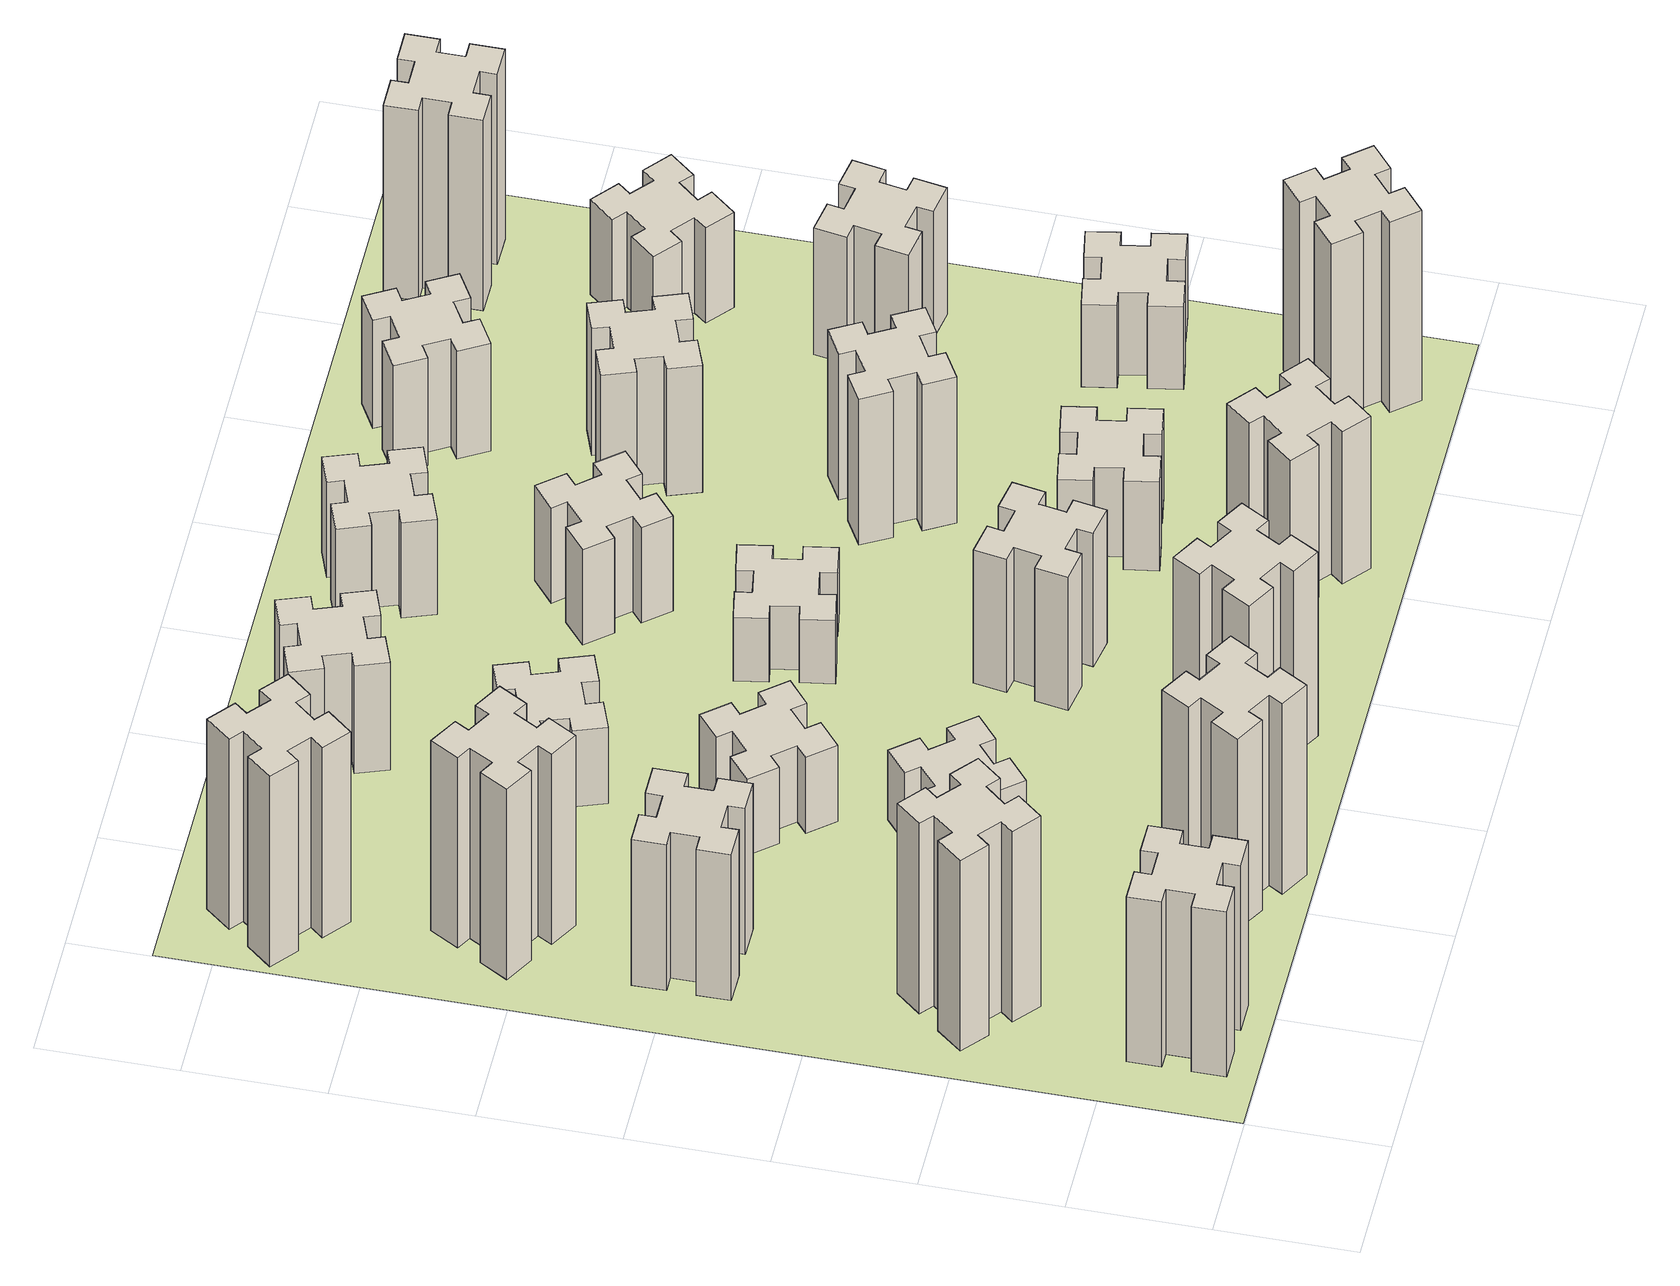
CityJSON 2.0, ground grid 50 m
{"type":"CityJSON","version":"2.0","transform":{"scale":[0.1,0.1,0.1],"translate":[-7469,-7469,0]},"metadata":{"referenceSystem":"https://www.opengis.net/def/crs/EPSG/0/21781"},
"CityObjects":{
"building1":{"type":"Building","attributes":{"class":"1000","function":"1000","usage":"1000","yearOfConstruction":2016,"roofType":"1000","measuredHeight":78,"storeysAboveGround":30,"storeysBelowGround":0},"geometry":[{"type":"Solid","lod":"1","boundaries":[[[[0,1,2,3,4,5,6,7,8,9,10,11,12,13,14,15,16,17,18,19]],[[17,16,20,21]],[[16,15,22,20]],[[15,14,23,22]],[[14,13,24,23]],[[13,12,25,24]],[[12,11,26,25]],[[11,10,27,26]],[[10,9,28,27]],[[9,8,29,28]],[[8,7,30,29]],[[7,6,31,30]],[[6,5,32,31]],[[5,4,33,32]],[[4,3,34,33]],[[3,2,35,34]],[[2,1,36,35]],[[1,0,37,36]],[[0,19,38,37]],[[19,18,39,38]],[[18,17,21,39]],[[24,25,26,27,28,29,30,31,32,33,34,35,36,37,38,39,21,20,22,23]]]]}]},
"building2":{"type":"Building","attributes":{"class":"1000","function":"1000","usage":"1000","yearOfConstruction":2016,"roofType":"1000","measuredHeight":90,"storeysAboveGround":30,"storeysBelowGround":0},"geometry":[{"type":"Solid","lod":"1","boundaries":[[[[40,41,42,43,44,45,46,47,48,49,50,51,52,53,54,55,56,57,58,59]],[[57,56,60,61]],[[56,55,62,60]],[[55,54,63,62]],[[54,53,64,63]],[[53,52,65,64]],[[52,51,66,65]],[[51,50,67,66]],[[50,49,68,67]],[[49,48,69,68]],[[48,47,70,69]],[[47,46,71,70]],[[46,45,72,71]],[[45,44,73,72]],[[44,43,74,73]],[[43,42,75,74]],[[42,41,76,75]],[[41,40,77,76]],[[40,59,78,77]],[[59,58,79,78]],[[58,57,61,79]],[[64,65,66,67,68,69,70,71,72,73,74,75,76,77,78,79,61,60,62,63]]]]}]},
"building3":{"type":"Building","attributes":{"class":"1000","function":"1000","usage":"1000","yearOfConstruction":2016,"roofType":"1000","measuredHeight":69,"storeysAboveGround":30,"storeysBelowGround":0},"geometry":[{"type":"Solid","lod":"1","boundaries":[[[[80,81,82,83,84,85,86,87,88,89,90,91,92,93,94,95,96,97,98,99]],[[97,96,100,101]],[[96,95,102,100]],[[95,94,103,102]],[[94,93,104,103]],[[93,92,105,104]],[[92,91,106,105]],[[91,90,107,106]],[[90,89,108,107]],[[89,88,109,108]],[[88,87,110,109]],[[87,86,111,110]],[[86,85,112,111]],[[85,84,113,112]],[[84,83,114,113]],[[83,82,115,114]],[[82,81,116,115]],[[81,80,117,116]],[[80,99,118,117]],[[99,98,119,118]],[[98,97,101,119]],[[104,105,106,107,108,109,110,111,112,113,114,115,116,117,118,119,101,100,102,103]]]]}]},
"building4":{"type":"Building","attributes":{"class":"1000","function":"1000","usage":"1000","yearOfConstruction":2016,"roofType":"1000","measuredHeight":90,"storeysAboveGround":30,"storeysBelowGround":0},"geometry":[{"type":"Solid","lod":"1","boundaries":[[[[120,121,122,123,124,125,126,127,128,129,130,131,132,133,134,135,136,137,138,139]],[[137,136,140,141]],[[136,135,142,140]],[[135,134,143,142]],[[134,133,144,143]],[[133,132,145,144]],[[132,131,146,145]],[[131,130,147,146]],[[130,129,148,147]],[[129,128,149,148]],[[128,127,150,149]],[[127,126,151,150]],[[126,125,152,151]],[[125,124,153,152]],[[124,123,154,153]],[[123,122,155,154]],[[122,121,156,155]],[[121,120,157,156]],[[120,139,158,157]],[[139,138,159,158]],[[138,137,141,159]],[[144,145,146,147,148,149,150,151,152,153,154,155,156,157,158,159,141,140,142,143]]]]}]},
"building5":{"type":"Building","attributes":{"class":"1000","function":"1000","usage":"1000","yearOfConstruction":2016,"roofType":"1000","measuredHeight":90,"storeysAboveGround":30,"storeysBelowGround":0},"geometry":[{"type":"Solid","lod":"1","boundaries":[[[[160,161,162,163,164,165,166,167,168,169,170,171,172,173,174,175,176,177,178,179]],[[177,176,180,181]],[[176,175,182,180]],[[175,174,183,182]],[[174,173,184,183]],[[173,172,185,184]],[[172,171,186,185]],[[171,170,187,186]],[[170,169,188,187]],[[169,168,189,188]],[[168,167,190,189]],[[167,166,191,190]],[[166,165,192,191]],[[165,164,193,192]],[[164,163,194,193]],[[163,162,195,194]],[[162,161,196,195]],[[161,160,197,196]],[[160,179,198,197]],[[179,178,199,198]],[[178,177,181,199]],[[184,185,186,187,188,189,190,191,192,193,194,195,196,197,198,199,181,180,182,183]]]]}]},
"building6":{"type":"Building","attributes":{"class":"1000","function":"1000","usage":"1000","yearOfConstruction":2016,"roofType":"1000","measuredHeight":90,"storeysAboveGround":30,"storeysBelowGround":0},"geometry":[{"type":"Solid","lod":"1","boundaries":[[[[200,201,202,203,204,205,206,207,208,209,210,211,212,213,214,215,216,217,218,219]],[[217,216,220,221]],[[216,215,222,220]],[[215,214,223,222]],[[214,213,224,223]],[[213,212,225,224]],[[212,211,226,225]],[[211,210,227,226]],[[210,209,228,227]],[[209,208,229,228]],[[208,207,230,229]],[[207,206,231,230]],[[206,205,232,231]],[[205,204,233,232]],[[204,203,234,233]],[[203,202,235,234]],[[202,201,236,235]],[[201,200,237,236]],[[200,219,238,237]],[[219,218,239,238]],[[218,217,221,239]],[[224,225,226,227,228,229,230,231,232,233,234,235,236,237,238,239,221,220,222,223]]]]}]},
"building7":{"type":"Building","attributes":{"class":"1000","function":"1000","usage":"1000","yearOfConstruction":2016,"roofType":"1000","measuredHeight":33,"storeysAboveGround":30,"storeysBelowGround":0},"geometry":[{"type":"Solid","lod":"1","boundaries":[[[[240,241,242,243,244,245,246,247,248,249,250,251,252,253,254,255,256,257,258,259]],[[257,256,260,261]],[[256,255,262,260]],[[255,254,263,262]],[[254,253,264,263]],[[253,252,265,264]],[[252,251,266,265]],[[251,250,267,266]],[[250,249,268,267]],[[249,248,269,268]],[[248,247,270,269]],[[247,246,271,270]],[[246,245,272,271]],[[245,244,273,272]],[[244,243,274,273]],[[243,242,275,274]],[[242,241,276,275]],[[241,240,277,276]],[[240,259,278,277]],[[259,258,279,278]],[[258,257,261,279]],[[264,265,266,267,268,269,270,271,272,273,274,275,276,277,278,279,261,260,262,263]]]]}]},
"building8":{"type":"Building","attributes":{"class":"1000","function":"1000","usage":"1000","yearOfConstruction":2016,"roofType":"1000","measuredHeight":36,"storeysAboveGround":30,"storeysBelowGround":0},"geometry":[{"type":"Solid","lod":"1","boundaries":[[[[280,281,282,283,284,285,286,287,288,289,290,291,292,293,294,295,296,297,298,299]],[[297,296,300,301]],[[296,295,302,300]],[[295,294,303,302]],[[294,293,304,303]],[[293,292,305,304]],[[292,291,306,305]],[[291,290,307,306]],[[290,289,308,307]],[[289,288,309,308]],[[288,287,310,309]],[[287,286,311,310]],[[286,285,312,311]],[[285,284,313,312]],[[284,283,314,313]],[[283,282,315,314]],[[282,281,316,315]],[[281,280,317,316]],[[280,299,318,317]],[[299,298,319,318]],[[298,297,301,319]],[[304,305,306,307,308,309,310,311,312,313,314,315,316,317,318,319,301,300,302,303]]]]}]},
"building9":{"type":"Building","attributes":{"class":"1000","function":"1000","usage":"1000","yearOfConstruction":2016,"roofType":"1000","measuredHeight":87,"storeysAboveGround":30,"storeysBelowGround":0},"geometry":[{"type":"Solid","lod":"1","boundaries":[[[[320,321,322,323,324,325,326,327,328,329,330,331,332,333,334,335,336,337,338,339]],[[337,336,340,341]],[[336,335,342,340]],[[335,334,343,342]],[[334,333,344,343]],[[333,332,345,344]],[[332,331,346,345]],[[331,330,347,346]],[[330,329,348,347]],[[329,328,349,348]],[[328,327,350,349]],[[327,326,351,350]],[[326,325,352,351]],[[325,324,353,352]],[[324,323,354,353]],[[323,322,355,354]],[[322,321,356,355]],[[321,320,357,356]],[[320,339,358,357]],[[339,338,359,358]],[[338,337,341,359]],[[344,345,346,347,348,349,350,351,352,353,354,355,356,357,358,359,341,340,342,343]]]]}]},
"building10":{"type":"Building","attributes":{"class":"1000","function":"1000","usage":"1000","yearOfConstruction":2016,"roofType":"1000","measuredHeight":36,"storeysAboveGround":30,"storeysBelowGround":0},"geometry":[{"type":"Solid","lod":"1","boundaries":[[[[360,361,362,363,364,365,366,367,368,369,370,371,372,373,374,375,376,377,378,379]],[[377,376,380,381]],[[376,375,382,380]],[[375,374,383,382]],[[374,373,384,383]],[[373,372,385,384]],[[372,371,386,385]],[[371,370,387,386]],[[370,369,388,387]],[[369,368,389,388]],[[368,367,390,389]],[[367,366,391,390]],[[366,365,392,391]],[[365,364,393,392]],[[364,363,394,393]],[[363,362,395,394]],[[362,361,396,395]],[[361,360,397,396]],[[360,379,398,397]],[[379,378,399,398]],[[378,377,381,399]],[[384,385,386,387,388,389,390,391,392,393,394,395,396,397,398,399,381,380,382,383]]]]}]},
"building11":{"type":"Building","attributes":{"class":"1000","function":"1000","usage":"1000","yearOfConstruction":2016,"roofType":"1000","measuredHeight":51,"storeysAboveGround":30,"storeysBelowGround":0},"geometry":[{"type":"Solid","lod":"1","boundaries":[[[[400,401,402,403,404,405,406,407,408,409,410,411,412,413,414,415,416,417,418,419]],[[417,416,420,421]],[[416,415,422,420]],[[415,414,423,422]],[[414,413,424,423]],[[413,412,425,424]],[[412,411,426,425]],[[411,410,427,426]],[[410,409,428,427]],[[409,408,429,428]],[[408,407,430,429]],[[407,406,431,430]],[[406,405,432,431]],[[405,404,433,432]],[[404,403,434,433]],[[403,402,435,434]],[[402,401,436,435]],[[401,400,437,436]],[[400,419,438,437]],[[419,418,439,438]],[[418,417,421,439]],[[424,425,426,427,428,429,430,431,432,433,434,435,436,437,438,439,421,420,422,423]]]]}]},
"building12":{"type":"Building","attributes":{"class":"1000","function":"1000","usage":"1000","yearOfConstruction":2016,"roofType":"1000","measuredHeight":63,"storeysAboveGround":30,"storeysBelowGround":0},"geometry":[{"type":"Solid","lod":"1","boundaries":[[[[440,441,442,443,444,445,446,447,448,449,450,451,452,453,454,455,456,457,458,459]],[[457,456,460,461]],[[456,455,462,460]],[[455,454,463,462]],[[454,453,464,463]],[[453,452,465,464]],[[452,451,466,465]],[[451,450,467,466]],[[450,449,468,467]],[[449,448,469,468]],[[448,447,470,469]],[[447,446,471,470]],[[446,445,472,471]],[[445,444,473,472]],[[444,443,474,473]],[[443,442,475,474]],[[442,441,476,475]],[[441,440,477,476]],[[440,459,478,477]],[[459,458,479,478]],[[458,457,461,479]],[[464,465,466,467,468,469,470,471,472,473,474,475,476,477,478,479,461,460,462,463]]]]}]},
"building13":{"type":"Building","attributes":{"class":"1000","function":"1000","usage":"1000","yearOfConstruction":2016,"roofType":"1000","measuredHeight":30,"storeysAboveGround":30,"storeysBelowGround":0},"geometry":[{"type":"Solid","lod":"1","boundaries":[[[[480,481,482,483,484,485,486,487,488,489,490,491,492,493,494,495,496,497,498,499]],[[497,496,500,501]],[[496,495,502,500]],[[495,494,503,502]],[[494,493,504,503]],[[493,492,505,504]],[[492,491,506,505]],[[491,490,507,506]],[[490,489,508,507]],[[489,488,509,508]],[[488,487,510,509]],[[487,486,511,510]],[[486,485,512,511]],[[485,484,513,512]],[[484,483,514,513]],[[483,482,515,514]],[[482,481,516,515]],[[481,480,517,516]],[[480,499,518,517]],[[499,498,519,518]],[[498,497,501,519]],[[504,505,506,507,508,509,510,511,512,513,514,515,516,517,518,519,501,500,502,503]]]]}]},
"building14":{"type":"Building","attributes":{"class":"1000","function":"1000","usage":"1000","yearOfConstruction":2016,"roofType":"1000","measuredHeight":72,"storeysAboveGround":30,"storeysBelowGround":0},"geometry":[{"type":"Solid","lod":"1","boundaries":[[[[520,521,522,523,524,525,526,527,528,529,530,531,532,533,534,535,536,537,538,539]],[[537,536,540,541]],[[536,535,542,540]],[[535,534,543,542]],[[534,533,544,543]],[[533,532,545,544]],[[532,531,546,545]],[[531,530,547,546]],[[530,529,548,547]],[[529,528,549,548]],[[528,527,550,549]],[[527,526,551,550]],[[526,525,552,551]],[[525,524,553,552]],[[524,523,554,553]],[[523,522,555,554]],[[522,521,556,555]],[[521,520,557,556]],[[520,539,558,557]],[[539,538,559,558]],[[538,537,541,559]],[[544,545,546,547,548,549,550,551,552,553,554,555,556,557,558,559,541,540,542,543]]]]}]},
"building15":{"type":"Building","attributes":{"class":"1000","function":"1000","usage":"1000","yearOfConstruction":2016,"roofType":"1000","measuredHeight":45,"storeysAboveGround":30,"storeysBelowGround":0},"geometry":[{"type":"Solid","lod":"1","boundaries":[[[[560,561,562,563,564,565,566,567,568,569,570,571,572,573,574,575,576,577,578,579]],[[577,576,580,581]],[[576,575,582,580]],[[575,574,583,582]],[[574,573,584,583]],[[573,572,585,584]],[[572,571,586,585]],[[571,570,587,586]],[[570,569,588,587]],[[569,568,589,588]],[[568,567,590,589]],[[567,566,591,590]],[[566,565,592,591]],[[565,564,593,592]],[[564,563,594,593]],[[563,562,595,594]],[[562,561,596,595]],[[561,560,597,596]],[[560,579,598,597]],[[579,578,599,598]],[[578,577,581,599]],[[584,585,586,587,588,589,590,591,592,593,594,595,596,597,598,599,581,580,582,583]]]]}]},
"building16":{"type":"Building","attributes":{"class":"1000","function":"1000","usage":"1000","yearOfConstruction":2016,"roofType":"1000","measuredHeight":45,"storeysAboveGround":30,"storeysBelowGround":0},"geometry":[{"type":"Solid","lod":"1","boundaries":[[[[600,601,602,603,604,605,606,607,608,609,610,611,612,613,614,615,616,617,618,619]],[[617,616,620,621]],[[616,615,622,620]],[[615,614,623,622]],[[614,613,624,623]],[[613,612,625,624]],[[612,611,626,625]],[[611,610,627,626]],[[610,609,628,627]],[[609,608,629,628]],[[608,607,630,629]],[[607,606,631,630]],[[606,605,632,631]],[[605,604,633,632]],[[604,603,634,633]],[[603,602,635,634]],[[602,601,636,635]],[[601,600,637,636]],[[600,619,638,637]],[[619,618,639,638]],[[618,617,621,639]],[[624,625,626,627,628,629,630,631,632,633,634,635,636,637,638,639,621,620,622,623]]]]}]},
"building17":{"type":"Building","attributes":{"class":"1000","function":"1000","usage":"1000","yearOfConstruction":2016,"roofType":"1000","measuredHeight":42,"storeysAboveGround":30,"storeysBelowGround":0},"geometry":[{"type":"Solid","lod":"1","boundaries":[[[[640,641,642,643,644,645,646,647,648,649,650,651,652,653,654,655,656,657,658,659]],[[657,656,660,661]],[[656,655,662,660]],[[655,654,663,662]],[[654,653,664,663]],[[653,652,665,664]],[[652,651,666,665]],[[651,650,667,666]],[[650,649,668,667]],[[649,648,669,668]],[[648,647,670,669]],[[647,646,671,670]],[[646,645,672,671]],[[645,644,673,672]],[[644,643,674,673]],[[643,642,675,674]],[[642,641,676,675]],[[641,640,677,676]],[[640,659,678,677]],[[659,658,679,678]],[[658,657,661,679]],[[664,665,666,667,668,669,670,671,672,673,674,675,676,677,678,679,661,660,662,663]]]]}]},
"building18":{"type":"Building","attributes":{"class":"1000","function":"1000","usage":"1000","yearOfConstruction":2016,"roofType":"1000","measuredHeight":69,"storeysAboveGround":30,"storeysBelowGround":0},"geometry":[{"type":"Solid","lod":"1","boundaries":[[[[680,681,682,683,684,685,686,687,688,689,690,691,692,693,694,695,696,697,698,699]],[[697,696,700,701]],[[696,695,702,700]],[[695,694,703,702]],[[694,693,704,703]],[[693,692,705,704]],[[692,691,706,705]],[[691,690,707,706]],[[690,689,708,707]],[[689,688,709,708]],[[688,687,710,709]],[[687,686,711,710]],[[686,685,712,711]],[[685,684,713,712]],[[684,683,714,713]],[[683,682,715,714]],[[682,681,716,715]],[[681,680,717,716]],[[680,699,718,717]],[[699,698,719,718]],[[698,697,701,719]],[[704,705,706,707,708,709,710,711,712,713,714,715,716,717,718,719,701,700,702,703]]]]}]},
"building19":{"type":"Building","attributes":{"class":"1000","function":"1000","usage":"1000","yearOfConstruction":2016,"roofType":"1000","measuredHeight":60,"storeysAboveGround":30,"storeysBelowGround":0},"geometry":[{"type":"Solid","lod":"1","boundaries":[[[[720,721,722,723,724,725,726,727,728,729,730,731,732,733,734,735,736,737,738,739]],[[737,736,740,741]],[[736,735,742,740]],[[735,734,743,742]],[[734,733,744,743]],[[733,732,745,744]],[[732,731,746,745]],[[731,730,747,746]],[[730,729,748,747]],[[729,728,749,748]],[[728,727,750,749]],[[727,726,751,750]],[[726,725,752,751]],[[725,724,753,752]],[[724,723,754,753]],[[723,722,755,754]],[[722,721,756,755]],[[721,720,757,756]],[[720,739,758,757]],[[739,738,759,758]],[[738,737,741,759]],[[744,745,746,747,748,749,750,751,752,753,754,755,756,757,758,759,741,740,742,743]]]]}]},
"building20":{"type":"Building","attributes":{"class":"1000","function":"1000","usage":"1000","yearOfConstruction":2016,"roofType":"1000","measuredHeight":90,"storeysAboveGround":30,"storeysBelowGround":0},"geometry":[{"type":"Solid","lod":"1","boundaries":[[[[760,761,762,763,764,765,766,767,768,769,770,771,772,773,774,775,776,777,778,779]],[[777,776,780,781]],[[776,775,782,780]],[[775,774,783,782]],[[774,773,784,783]],[[773,772,785,784]],[[772,771,786,785]],[[771,770,787,786]],[[770,769,788,787]],[[769,768,789,788]],[[768,767,790,789]],[[767,766,791,790]],[[766,765,792,791]],[[765,764,793,792]],[[764,763,794,793]],[[763,762,795,794]],[[762,761,796,795]],[[761,760,797,796]],[[760,779,798,797]],[[779,778,799,798]],[[778,777,781,799]],[[784,785,786,787,788,789,790,791,792,793,794,795,796,797,798,799,781,780,782,783]]]]}]},
"building21":{"type":"Building","attributes":{"class":"1000","function":"1000","usage":"1000","yearOfConstruction":2016,"roofType":"1000","measuredHeight":51,"storeysAboveGround":30,"storeysBelowGround":0},"geometry":[{"type":"Solid","lod":"1","boundaries":[[[[800,801,802,803,804,805,806,807,808,809,810,811,812,813,814,815,816,817,818,819]],[[817,816,820,821]],[[816,815,822,820]],[[815,814,823,822]],[[814,813,824,823]],[[813,812,825,824]],[[812,811,826,825]],[[811,810,827,826]],[[810,809,828,827]],[[809,808,829,828]],[[808,807,830,829]],[[807,806,831,830]],[[806,805,832,831]],[[805,804,833,832]],[[804,803,834,833]],[[803,802,835,834]],[[802,801,836,835]],[[801,800,837,836]],[[800,819,838,837]],[[819,818,839,838]],[[818,817,821,839]],[[824,825,826,827,828,829,830,831,832,833,834,835,836,837,838,839,821,820,822,823]]]]}]},
"building22":{"type":"Building","attributes":{"class":"1000","function":"1000","usage":"1000","yearOfConstruction":2016,"roofType":"1000","measuredHeight":39,"storeysAboveGround":30,"storeysBelowGround":0},"geometry":[{"type":"Solid","lod":"1","boundaries":[[[[840,841,842,843,844,845,846,847,848,849,850,851,852,853,854,855,856,857,858,859]],[[857,856,860,861]],[[856,855,862,860]],[[855,854,863,862]],[[854,853,864,863]],[[853,852,865,864]],[[852,851,866,865]],[[851,850,867,866]],[[850,849,868,867]],[[849,848,869,868]],[[848,847,870,869]],[[847,846,871,870]],[[846,845,872,871]],[[845,844,873,872]],[[844,843,874,873]],[[843,842,875,874]],[[842,841,876,875]],[[841,840,877,876]],[[840,859,878,877]],[[859,858,879,878]],[[858,857,861,879]],[[864,865,866,867,868,869,870,871,872,873,874,875,876,877,878,879,861,860,862,863]]]]}]},
"building23":{"type":"Building","attributes":{"class":"1000","function":"1000","usage":"1000","yearOfConstruction":2016,"roofType":"1000","measuredHeight":60,"storeysAboveGround":30,"storeysBelowGround":0},"geometry":[{"type":"Solid","lod":"1","boundaries":[[[[880,881,882,883,884,885,886,887,888,889,890,891,892,893,894,895,896,897,898,899]],[[897,896,900,901]],[[896,895,902,900]],[[895,894,903,902]],[[894,893,904,903]],[[893,892,905,904]],[[892,891,906,905]],[[891,890,907,906]],[[890,889,908,907]],[[889,888,909,908]],[[888,887,910,909]],[[887,886,911,910]],[[886,885,912,911]],[[885,884,913,912]],[[884,883,914,913]],[[883,882,915,914]],[[882,881,916,915]],[[881,880,917,916]],[[880,899,918,917]],[[899,898,919,918]],[[898,897,901,919]],[[904,905,906,907,908,909,910,911,912,913,914,915,916,917,918,919,901,900,902,903]]]]}]},
"building24":{"type":"Building","attributes":{"class":"1000","function":"1000","usage":"1000","yearOfConstruction":2016,"roofType":"1000","measuredHeight":45,"storeysAboveGround":30,"storeysBelowGround":0},"geometry":[{"type":"Solid","lod":"1","boundaries":[[[[920,921,922,923,924,925,926,927,928,929,930,931,932,933,934,935,936,937,938,939]],[[937,936,940,941]],[[936,935,942,940]],[[935,934,943,942]],[[934,933,944,943]],[[933,932,945,944]],[[932,931,946,945]],[[931,930,947,946]],[[930,929,948,947]],[[929,928,949,948]],[[928,927,950,949]],[[927,926,951,950]],[[926,925,952,951]],[[925,924,953,952]],[[924,923,954,953]],[[923,922,955,954]],[[922,921,956,955]],[[921,920,957,956]],[[920,939,958,957]],[[939,938,959,958]],[[938,937,941,959]],[[944,945,946,947,948,949,950,951,952,953,954,955,956,957,958,959,941,940,942,943]]]]}]},
"building25":{"type":"Building","attributes":{"class":"1000","function":"1000","usage":"1000","yearOfConstruction":2016,"roofType":"1000","measuredHeight":90,"storeysAboveGround":30,"storeysBelowGround":0},"geometry":[{"type":"Solid","lod":"1","boundaries":[[[[960,961,962,963,964,965,966,967,968,969,970,971,972,973,974,975,976,977,978,979]],[[977,976,980,981]],[[976,975,982,980]],[[975,974,983,982]],[[974,973,984,983]],[[973,972,985,984]],[[972,971,986,985]],[[971,970,987,986]],[[970,969,988,987]],[[969,968,989,988]],[[968,967,990,989]],[[967,966,991,990]],[[966,965,992,991]],[[965,964,993,992]],[[964,963,994,993]],[[963,962,995,994]],[[962,961,996,995]],[[961,960,997,996]],[[960,979,998,997]],[[979,978,999,998]],[[978,977,981,999]],[[984,985,986,987,988,989,990,991,992,993,994,995,996,997,998,999,981,980,982,983]]]]}]},
"landuse1":{"type":"LandUse","attributes":{"name":"plot1","function":"1010"},"geometry":[{"type":"MultiSurface","lod":"1","boundaries":[[[1000,1001,1002,1003]]]}]}
},
"vertices":[
[265,325,0],[265,225,0],[205,225,0],[205,105,0],[325,105,0],[325,165,0],[425,165,0],[425,105,0],[545,105,0],[545,225,0],[485,225,0],[485,325,0],[545,325,0],[545,445,0],[425,445,0],[425,385,0],[325,385,0],[325,445,0],[205,445,0],[205,325,0],[325,385,780],[325,445,780],[425,385,780],[425,445,780],[545,445,780],[545,325,780],[485,325,780],[485,225,780],[545,225,780],[545,105,780],[425,105,780],[425,165,780],[325,165,780],[325,105,780],[205,105,780],[205,225,780],[265,225,780],[265,325,780],[205,325,780],[205,445,780],
[484,1067,0],[408,1132,0],[446,1178,0],[354,1255,0],[277,1163,0],[323,1124,0],[259,1048,0],[213,1086,0],[136,994,0],[228,917,0],[266,963,0],[343,899,0],[304,853,0],[396,776,0],[473,868,0],[427,906,0],[492,983,0],[538,944,0],[615,1036,0],[523,1113,0],[492,983,900],[538,944,900],[427,906,900],[473,868,900],[396,776,900],[304,853,900],[343,899,900],[266,963,900],[228,917,900],[136,994,900],[213,1086,900],[259,1048,900],[323,1124,900],[277,1163,900],[354,1255,900],[446,1178,900],[408,1132,900],[484,1067,900],[523,1113,900],[615,1036,900],
[425,2065,0],[325,2065,0],[325,2125,0],[205,2125,0],[205,2005,0],[265,2005,0],[265,1905,0],[205,1905,0],[205,1785,0],[325,1785,0],[325,1845,0],[425,1845,0],[425,1785,0],[545,1785,0],[545,1905,0],[485,1905,0],[485,2005,0],[545,2005,0],[545,2125,0],[425,2125,0],[485,2005,690],[545,2005,690],[485,1905,690],[545,1905,690],[545,1785,690],[425,1785,690],[425,1845,690],[325,1845,690],[325,1785,690],[205,1785,690],[205,1905,690],[265,1905,690],[265,2005,690],[205,2005,690],[205,2125,690],[325,2125,690],[325,2065,690],[425,2065,690],[425,2125,690],[545,2125,690],
[277,2525,0],[364,2475,0],[334,2423,0],[438,2363,0],[498,2467,0],[446,2497,0],[496,2584,0],[548,2554,0],[608,2658,0],[504,2718,0],[474,2666,0],[387,2716,0],[417,2768,0],[313,2828,0],[253,2724,0],[305,2694,0],[255,2607,0],[203,2637,0],[143,2533,0],[247,2473,0],[255,2607,900],[203,2637,900],[305,2694,900],[253,2724,900],[313,2828,900],[417,2768,900],[387,2716,900],[474,2666,900],[504,2718,900],[608,2658,900],[548,2554,900],[496,2584,900],[446,2497,900],[498,2467,900],[438,2363,900],[334,2423,900],[364,2475,900],[277,2525,900],[247,2473,900],[143,2533,900],
[1214,346,0],[1127,396,0],[1157,448,0],[1053,508,0],[993,404,0],[1045,374,0],[995,287,0],[943,317,0],[883,213,0],[987,153,0],[1017,205,0],[1104,155,0],[1074,103,0],[1178,43,0],[1238,147,0],[1186,177,0],[1236,264,0],[1288,234,0],[1348,338,0],[1244,398,0],[1236,264,900],[1288,234,900],[1186,177,900],[1238,147,900],[1178,43,900],[1074,103,900],[1104,155,900],[1017,205,900],[987,153,900],[883,213,900],[943,317,900],[995,287,900],[1045,374,900],[993,404,900],[1053,508,900],[1157,448,900],[1127,396,900],[1214,346,900],[1244,398,900],[1348,338,900],
[384,3387,0],[308,3452,0],[346,3498,0],[254,3575,0],[177,3483,0],[223,3444,0],[159,3368,0],[113,3406,0],[36,3314,0],[128,3237,0],[166,3283,0],[243,3219,0],[204,3173,0],[296,3096,0],[373,3188,0],[327,3226,0],[392,3303,0],[438,3264,0],[515,3356,0],[423,3433,0],[392,3303,900],[438,3264,900],[327,3226,900],[373,3188,900],[296,3096,900],[204,3173,900],[243,3219,900],[166,3283,900],[128,3237,900],[36,3314,900],[113,3406,900],[159,3368,900],[223,3444,900],[177,3483,900],[254,3575,900],[346,3498,900],[308,3452,900],[384,3387,900],[423,3433,900],[515,3356,900],
[1083,1332,0],[1006,1267,0],[968,1313,0],[876,1236,0],[953,1144,0],[999,1183,0],[1063,1106,0],[1017,1068,0],[1094,976,0],[1186,1053,0],[1148,1099,0],[1224,1163,0],[1263,1117,0],[1355,1194,0],[1278,1286,0],[1232,1248,0],[1167,1324,0],[1213,1363,0],[1136,1455,0],[1044,1378,0],[1167,1324,330],[1213,1363,330],[1232,1248,330],[1278,1286,330],[1355,1194,330],[1263,1117,330],[1224,1163,330],[1148,1099,330],[1186,1053,330],[1094,976,330],[1017,1068,330],[1063,1106,330],[999,1183,330],[953,1144,330],[876,1236,330],[968,1313,330],[1006,1267,330],[1083,1332,330],[1044,1378,330],[1136,1455,330],
[1083,1972,0],[1006,1907,0],[968,1953,0],[876,1876,0],[953,1784,0],[999,1823,0],[1063,1746,0],[1017,1708,0],[1094,1616,0],[1186,1693,0],[1148,1739,0],[1224,1803,0],[1263,1757,0],[1355,1834,0],[1278,1926,0],[1232,1888,0],[1167,1964,0],[1213,2003,0],[1136,2095,0],[1044,2018,0],[1167,1964,360],[1213,2003,360],[1232,1888,360],[1278,1926,360],[1355,1834,360],[1263,1757,360],[1224,1803,360],[1148,1739,360],[1186,1693,360],[1094,1616,360],[1017,1708,360],[1063,1746,360],[999,1823,360],[953,1784,360],[876,1876,360],[968,1953,360],[1006,1907,360],[1083,1972,360],[1044,2018,360],[1136,2095,360],
[1657,305,0],[1744,255,0],[1714,203,0],[1818,143,0],[1878,247,0],[1826,277,0],[1876,364,0],[1928,334,0],[1988,438,0],[1884,498,0],[1854,446,0],[1767,496,0],[1797,548,0],[1693,608,0],[1633,504,0],[1685,474,0],[1635,387,0],[1583,417,0],[1523,313,0],[1627,253,0],[1635,387,870],[1583,417,870],[1685,474,870],[1633,504,870],[1693,608,870],[1797,548,870],[1767,496,870],[1854,446,870],[1884,498,870],[1988,438,870],[1928,334,870],[1876,364,870],[1826,277,870],[1878,247,870],[1818,143,870],[1714,203,870],[1744,255,870],[1657,305,870],[1627,253,870],[1523,313,870],
[1125,2716,0],[1031,2682,0],[1010,2738,0],[897,2697,0],[939,2584,0],[995,2605,0],[1029,2511,0],[973,2490,0],[1014,2377,0],[1127,2419,0],[1106,2475,0],[1200,2509,0],[1220,2453,0],[1333,2494,0],[1292,2607,0],[1236,2586,0],[1202,2680,0],[1258,2700,0],[1217,2813,0],[1104,2772,0],[1202,2680,360],[1258,2700,360],[1236,2586,360],[1292,2607,360],[1333,2494,360],[1220,2453,360],[1200,2509,360],[1106,2475,360],[1127,2419,360],[1014,2377,360],[973,2490,360],[1029,2511,360],[995,2605,360],[939,2584,360],[897,2697,360],[1010,2738,360],[1031,2682,360],[1125,2716,360],[1104,2772,360],[1217,2813,360],
[1125,3456,0],[1031,3422,0],[1010,3478,0],[897,3437,0],[939,3324,0],[995,3345,0],[1029,3251,0],[973,3230,0],[1014,3117,0],[1127,3159,0],[1106,3215,0],[1200,3249,0],[1220,3193,0],[1333,3234,0],[1292,3347,0],[1236,3326,0],[1202,3420,0],[1258,3440,0],[1217,3553,0],[1104,3512,0],[1202,3420,510],[1258,3440,510],[1236,3326,510],[1292,3347,510],[1333,3234,510],[1220,3193,510],[1200,3249,510],[1106,3215,510],[1127,3159,510],[1014,3117,510],[973,3230,510],[1029,3251,510],[995,3345,510],[939,3324,510],[897,3437,510],[1010,3478,510],[1031,3422,510],[1125,3456,510],[1104,3512,510],[1217,3553,510],
[2055,1047,0],[2072,1145,0],[2131,1135,0],[2152,1253,0],[2034,1274,0],[2024,1215,0],[1925,1232,0],[1936,1291,0],[1817,1312,0],[1797,1194,0],[1856,1184,0],[1838,1085,0],[1779,1096,0],[1758,977,0],[1877,957,0],[1887,1016,0],[1985,998,0],[1975,939,0],[2093,918,0],[2114,1037,0],[1985,998,630],[1975,939,630],[1887,1016,630],[1877,957,630],[1758,977,630],[1779,1096,630],[1838,1085,630],[1856,1184,630],[1797,1194,630],[1817,1312,630],[1936,1291,630],[1925,1232,630],[2024,1215,630],[2034,1274,630],[2152,1253,630],[2131,1135,630],[2072,1145,630],[2055,1047,630],[2114,1037,630],[2093,918,630],
[1972,1925,0],[1955,2024,0],[2014,2034,0],[1993,2152,0],[1875,2131,0],[1885,2072,0],[1787,2055,0],[1777,2114,0],[1658,2093,0],[1679,1975,0],[1738,1985,0],[1756,1887,0],[1697,1877,0],[1717,1758,0],[1836,1779,0],[1825,1838,0],[1924,1856,0],[1934,1797,0],[2052,1817,0],[2031,1936,0],[1924,1856,300],[1934,1797,300],[1825,1838,300],[1836,1779,300],[1717,1758,300],[1697,1877,300],[1756,1887,300],[1738,1985,300],[1679,1975,300],[1658,2093,300],[1777,2114,300],[1787,2055,300],[1885,2072,300],[1875,2131,300],[1993,2152,300],[2014,2034,300],[1955,2024,300],[1972,1925,300],[2031,1936,300],[2052,1817,300],
[2486,323,0],[2563,259,0],[2524,213,0],[2616,136,0],[2693,228,0],[2647,266,0],[2712,343,0],[2758,304,0],[2835,396,0],[2743,473,0],[2704,427,0],[2628,492,0],[2666,538,0],[2574,615,0],[2497,523,0],[2543,484,0],[2479,408,0],[2433,446,0],[2356,354,0],[2448,277,0],[2479,408,720],[2433,446,720],[2543,484,720],[2497,523,720],[2574,615,720],[2666,538,720],[2628,492,720],[2704,427,720],[2743,473,720],[2835,396,720],[2758,304,720],[2712,343,720],[2647,266,720],[2693,228,720],[2616,136,720],[2524,213,720],[2563,259,720],[2486,323,720],[2448,277,720],[2356,354,720],
[1988,2479,0],[2064,2543,0],[2103,2497,0],[2195,2574,0],[2118,2666,0],[2072,2628,0],[2007,2704,0],[2053,2743,0],[1976,2835,0],[1884,2758,0],[1923,2712,0],[1846,2647,0],[1808,2693,0],[1716,2616,0],[1793,2524,0],[1839,2563,0],[1903,2486,0],[1857,2448,0],[1934,2356,0],[2026,2433,0],[1903,2486,450],[1857,2448,450],[1839,2563,450],[1793,2524,450],[1716,2616,450],[1808,2693,450],[1846,2647,450],[1923,2712,450],[1884,2758,450],[1976,2835,450],[2053,2743,450],[2007,2704,450],[2072,2628,450],[2118,2666,450],[2195,2574,450],[2103,2497,450],[2064,2543,450],[1988,2479,450],[2026,2433,450],[1934,2356,450],
[1865,3456,0],[1771,3422,0],[1750,3478,0],[1637,3437,0],[1679,3324,0],[1735,3345,0],[1769,3251,0],[1713,3230,0],[1754,3117,0],[1867,3159,0],[1846,3215,0],[1940,3249,0],[1960,3193,0],[2073,3234,0],[2032,3347,0],[1976,3326,0],[1942,3420,0],[1998,3440,0],[1957,3553,0],[1844,3512,0],[1942,3420,450],[1998,3440,450],[1976,3326,450],[2032,3347,450],[2073,3234,450],[1960,3193,450],[1940,3249,450],[1846,3215,450],[1867,3159,450],[1754,3117,450],[1713,3230,450],[1769,3251,450],[1735,3345,450],[1679,3324,450],[1637,3437,450],[1750,3478,450],[1771,3422,450],[1865,3456,450],[1844,3512,450],[1957,3553,450],
[2625,1132,0],[2527,1115,0],[2517,1174,0],[2398,1153,0],[2419,1035,0],[2478,1045,0],[2496,947,0],[2437,937,0],[2457,818,0],[2576,839,0],[2565,898,0],[2664,916,0],[2674,857,0],[2792,877,0],[2771,996,0],[2712,985,0],[2695,1084,0],[2754,1094,0],[2733,1212,0],[2615,1191,0],[2695,1084,420],[2754,1094,420],[2712,985,420],[2771,996,420],[2792,877,420],[2674,857,420],[2664,916,420],[2565,898,420],[2576,839,420],[2457,818,420],[2437,937,420],[2496,947,420],[2478,1045,420],[2419,1035,420],[2398,1153,420],[2517,1174,420],[2527,1115,420],[2625,1132,420],[2615,1191,420],[2733,1212,420],
[2475,1744,0],[2525,1657,0],[2473,1627,0],[2533,1523,0],[2637,1583,0],[2607,1635,0],[2694,1685,0],[2724,1633,0],[2828,1693,0],[2768,1797,0],[2716,1767,0],[2666,1854,0],[2718,1884,0],[2658,1988,0],[2554,1928,0],[2584,1876,0],[2497,1826,0],[2467,1878,0],[2363,1818,0],[2423,1714,0],[2497,1826,690],[2467,1878,690],[2584,1876,690],[2554,1928,690],[2658,1988,690],[2718,1884,690],[2666,1854,690],[2716,1767,690],[2768,1797,690],[2828,1693,690],[2724,1633,690],[2694,1685,690],[2607,1635,690],[2637,1583,690],[2533,1523,690],[2473,1627,690],[2525,1657,690],[2475,1744,690],[2423,1714,690],[2363,1818,690],
[2586,2475,0],[2680,2509,0],[2700,2453,0],[2813,2494,0],[2772,2607,0],[2716,2586,0],[2682,2680,0],[2738,2700,0],[2697,2813,0],[2584,2772,0],[2605,2716,0],[2511,2682,0],[2490,2738,0],[2377,2697,0],[2419,2584,0],[2475,2605,0],[2509,2511,0],[2453,2490,0],[2494,2377,0],[2607,2419,0],[2509,2511,600],[2453,2490,600],[2475,2605,600],[2419,2584,600],[2377,2697,600],[2490,2738,600],[2511,2682,600],[2605,2716,600],[2584,2772,600],[2697,2813,600],[2738,2700,600],[2682,2680,600],[2716,2586,600],[2772,2607,600],[2813,2494,600],[2700,2453,600],[2680,2509,600],[2586,2475,600],[2607,2419,600],[2494,2377,600],
[3468,259,0],[3544,323,0],[3583,277,0],[3675,354,0],[3598,446,0],[3552,408,0],[3487,484,0],[3533,523,0],[3456,615,0],[3364,538,0],[3403,492,0],[3326,427,0],[3288,473,0],[3196,396,0],[3273,304,0],[3319,343,0],[3383,266,0],[3337,228,0],[3414,136,0],[3506,213,0],[3383,266,900],[3337,228,900],[3319,343,900],[3273,304,900],[3196,396,900],[3288,473,900],[3326,427,900],[3403,492,900],[3364,538,900],[3456,615,900],[3533,523,900],[3487,484,900],[3552,408,900],[3598,446,900],[3675,354,900],[3583,277,900],[3544,323,900],[3468,259,900],[3506,213,900],[3414,136,900],
[2716,3347,0],[2666,3434,0],[2718,3464,0],[2658,3568,0],[2554,3508,0],[2584,3456,0],[2497,3406,0],[2467,3458,0],[2363,3398,0],[2423,3294,0],[2475,3324,0],[2525,3237,0],[2473,3207,0],[2533,3103,0],[2637,3163,0],[2607,3215,0],[2694,3265,0],[2724,3213,0],[2828,3273,0],[2768,3377,0],[2694,3265,510],[2724,3213,510],[2607,3215,510],[2637,3163,510],[2533,3103,510],[2473,3207,510],[2525,3237,510],[2475,3324,510],[2423,3294,510],[2363,3398,510],[2467,3458,510],[2497,3406,510],[2584,3456,510],[2554,3508,510],[2658,3568,510],[2718,3464,510],[2666,3434,510],[2716,3347,510],[2768,3377,510],[2828,3273,510],
[3465,1232,0],[3367,1215,0],[3357,1274,0],[3238,1253,0],[3259,1135,0],[3318,1145,0],[3336,1047,0],[3277,1037,0],[3297,918,0],[3416,939,0],[3405,998,0],[3504,1016,0],[3514,957,0],[3632,977,0],[3611,1096,0],[3552,1085,0],[3535,1184,0],[3594,1194,0],[3573,1312,0],[3455,1291,0],[3535,1184,390],[3594,1194,390],[3552,1085,390],[3611,1096,390],[3632,977,390],[3514,957,390],[3504,1016,390],[3405,998,390],[3416,939,390],[3297,918,390],[3277,1037,390],[3336,1047,390],[3318,1145,390],[3259,1135,390],[3238,1253,390],[3357,1274,390],[3367,1215,390],[3465,1232,390],[3455,1291,390],[3573,1312,390],
[3267,1856,0],[3365,1838,0],[3355,1779,0],[3473,1758,0],[3494,1877,0],[3435,1887,0],[3452,1985,0],[3511,1975,0],[3532,2093,0],[3414,2114,0],[3404,2055,0],[3305,2072,0],[3316,2131,0],[3197,2152,0],[3177,2034,0],[3236,2024,0],[3218,1925,0],[3159,1936,0],[3138,1817,0],[3257,1797,0],[3218,1925,600],[3159,1936,600],[3236,2024,600],[3177,2034,600],[3197,2152,600],[3316,2131,600],[3305,2072,600],[3404,2055,600],[3414,2114,600],[3532,2093,600],[3511,1975,600],[3452,1985,600],[3435,1887,600],[3494,1877,600],[3473,1758,600],[3355,1779,600],[3365,1838,600],[3267,1856,600],[3257,1797,600],[3138,1817,600],
[3444,2747,0],[3368,2812,0],[3406,2858,0],[3314,2935,0],[3237,2843,0],[3283,2804,0],[3219,2728,0],[3173,2766,0],[3096,2674,0],[3188,2597,0],[3226,2643,0],[3303,2579,0],[3264,2533,0],[3356,2456,0],[3433,2548,0],[3387,2586,0],[3452,2663,0],[3498,2624,0],[3575,2716,0],[3483,2793,0],[3452,2663,450],[3498,2624,450],[3387,2586,450],[3433,2548,450],[3356,2456,450],[3264,2533,450],[3303,2579,450],[3226,2643,450],[3188,2597,450],[3096,2674,450],[3173,2766,450],[3219,2728,450],[3283,2804,450],[3237,2843,450],[3314,2935,450],[3406,2858,450],[3368,2812,450],[3444,2747,450],[3483,2793,450],[3575,2716,450],
[3285,3325,0],[3385,3325,0],[3385,3265,0],[3505,3265,0],[3505,3385,0],[3445,3385,0],[3445,3485,0],[3505,3485,0],[3505,3605,0],[3385,3605,0],[3385,3545,0],[3285,3545,0],[3285,3605,0],[3165,3605,0],[3165,3485,0],[3225,3485,0],[3225,3385,0],[3165,3385,0],[3165,3265,0],[3285,3265,0],[3225,3385,900],[3165,3385,900],[3225,3485,900],[3165,3485,900],[3165,3605,900],[3285,3605,900],[3285,3545,900],[3385,3545,900],[3385,3605,900],[3505,3605,900],[3505,3485,900],[3445,3485,900],[3445,3385,900],[3505,3385,900],[3505,3265,900],[3385,3265,900],[3385,3325,900],[3285,3325,900],[3285,3265,900],[3165,3265,900],
[5,3705,0],[3705,3705,0],[3705,5,0],[5,5,0]
]}
